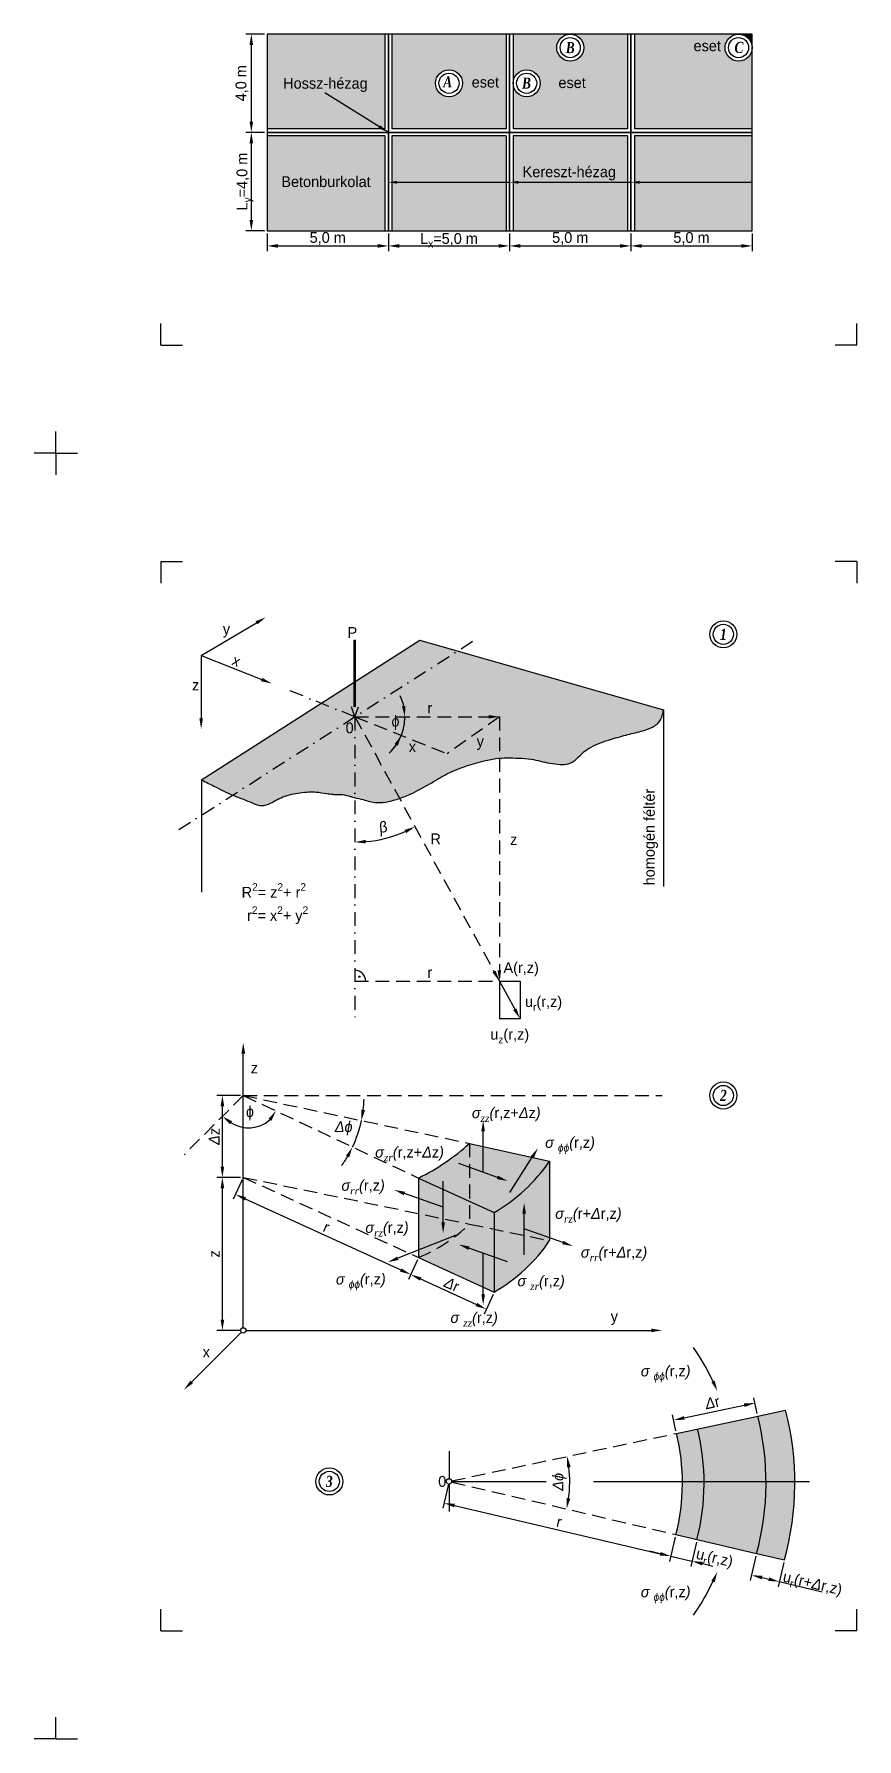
# Model space of a CAD drawing. Header units: millimetres. Extents: x 9 to 961, y -258 to 565.
# Drawn here: x 325.5 to 515.5, y -229.5 to 164.3 of the extents above; entities that cross this region are included whole.
import ezdxf

# ---------------------------------------------------------------- set-up
doc = ezdxf.new("R2010")
doc.units = ezdxf.units.MM
doc.linetypes.add('PONTVONAL', pattern=[25.4, 12.7, -6.35, 0, -6.35])
doc.linetypes.add('SZAGGATOTT', pattern=[19.049999999999997, 12.7, -6.35])
doc.layers.get('0').update_dxf_attribs({"plot": 0})
for name, color, linetype in [('Szurke_sraff', 254, 'Continuous'), ('Tengely', 1, 'PONTVONAL'), ('Text', 2, 'Continuous'), ('Vonal_025', 4, 'Continuous'), ('Vonal_035', 2, 'Continuous'), ('Vonal_050', 3, 'Continuous'), ('Vonal_070', 6, 'Continuous'), ('Vonal_sz_025', 4, 'SZAGGATOTT'), ('Vonal_sz_035', 2, 'SZAGGATOTT'), ('Vonal_sz_050', 3, 'SZAGGATOTT')]:
    doc.layers.add(name, color=color, linetype=linetype)
doc.styles.get("Standard").update_dxf_attribs({"font": 'verdana.ttf', "width": 0.8, "height": 2.5})
doc.styles.add('TextCS', font='SCHLBKI.TTF', dxfattribs={"height": 2.5})
doc.dimstyles.new('Saját', dxfattribs={"dimtxt": 2.5, "dimasz": 2.5, "dimexe": 1.25, "dimexo": 0.625, "dimtad": 1, "dimtxsty": 'TextCS', "dimcen": 2.5, "dimclrd": 256, "dimadec": 0, "dimazin": 0, "dimtfac": 1, "dimtmove": 0, "dimatfit": 3, "dimfxl": 1, "dimlwd": -1, "dimarcsym": 0})

msp = doc.modelspace()

# ---------------------------------------------------------------- hatches: boundary and pattern name
at = {"layer": 'Szurke_sraff'}
h = msp.add_hatch(color=256, dxfattribs=at)
h.paths.add_polyline_path([(491.3412911838617, 161.1718616120499, -1), (485.0854279850953, 161.1718616120499, -0.414213562373103), (488.2133595844786, 164.299793211433), (464.1412911838621, 164.299793211433), (464.1412911838619, 142.382168668223), (491.3412911838616, 142.382168668223)])
h.paths.add_polyline_path([(462.5412911838617, 164.299793211433), (449.3412911838619, 164.299793211433, -0.414213562373103), (452.4692227832451, 161.1718616120499, -1), (446.2133595844787, 161.1718616120499, -0.414213562373103), (449.3412911838619, 164.299793211433), (436.1412911838618, 164.299793211433), (436.1412911838615, 152.9409809398281, -1), (442.3971543826277, 152.940980939828, -1), (436.1412911838615, 152.9409809398281), (436.1412911838615, 142.3821686682231), (462.5412911838615, 142.382168668223)])
h.paths.add_polyline_path([(434.5412911838617, 164.299793211433), (408.1412911838618, 164.299793211433), (408.1412911838617, 142.382168668223), (434.5412911838615, 142.382168668223)])
h.paths.add_polyline_path([(418.2133595844787, 152.940980939828, -1), (424.4692227832448, 152.940980939828, -1)], flags=16)
h.paths.add_polyline_path([(406.541291183862, 164.299793211433), (379.3412911838616, 164.299793211433), (379.3412911838619, 142.382168668223), (406.5412911838616, 142.3821686682229)])
h.paths.add_polyline_path([(406.5412911838617, 140.7821686682229), (379.3412911838617, 140.782168668223), (379.3412911838615, 118.8645441250129), (406.5412911838617, 118.864544125013)])
h.paths.add_polyline_path([(434.5412911838617, 140.782168668223), (408.1412911838617, 140.7821686682229), (408.1412911838617, 118.864544125013), (434.5412911838617, 118.864544125013)])
h.paths.add_polyline_path([(462.5412911838617, 140.782168668223), (436.1412911838618, 140.7821686682231), (436.1412911838615, 118.8645441250129), (462.5412911838617, 118.864544125013)])
h.paths.add_polyline_path([(491.3412911838617, 140.7821686682231), (464.1412911838615, 140.7821686682231), (464.1412911838615, 118.8645441250129), (491.3412911838617, 118.864544125013)])
for color, points in [(256, [(491.3412911838619, 164.299793211433), (488.2133595844786, 164.299793211433, -0.4142135623730988), (491.3412911838617, 161.1718616120499)]), (254, [(414.2904048989781, -99.96084953998839), (431.7639926170921, -107.9531400168441), (431.7639926170921, -126.3040493754448), (414.2904048989781, -118.3117588985891)])]:
    msp.add_hatch(color=color, dxfattribs=at).paths.add_polyline_path(points)
h = msp.add_hatch(color=256, dxfattribs=at)
edge = h.paths.add_edge_path()
edge.add_line((414.5791129726609, 24.29855252953303), (470.899206700623, 8.219111058431643))
edge.add_spline(control_points=[(470.899206700623, 8.219111058431645), (470.722227892977, 7.292357065854905), (470.4829172378178, 6.039200780731276), (469.3330805880656, 4.789628963474751), (468.0195561024623, 3.95238266702053), (465.7177361995001, 3.209978401409458), (462.5149042743221, 2.490431881272642), (459.2638167262788, 1.529695777594064), (456.37690067632, 0.6797921088617116), (454.2717997332023, -0.3014812371278346), (452.5220353818412, -1.402436578601854), (451.3359096956436, -2.617012057308166), (450.1018683334115, -3.829865552256809), (448.6101424392235, -4.467267234232548), (446.6705610328627, -4.409549546293793), (443.9616379253619, -4.087847776697295), (440.8245851198634, -3.177992079099045), (437.4960963660853, -2.936669881890456), (435.0506637515155, -2.890475923449378), (433.5645753355396, -2.941621508989144), (432.9770989165983, -2.988456002459764)], knot_values=[50.62927759685459, 50.62927759685459, 50.62927759685459, 50.62927759685459, 52.53334699199998, 53.20395928039791, 54.10285900397982, 55.75190796267596, 58.20350850000136, 60.95081333666613, 62.81198591595104, 64.46298121138038, 65.7767824299593, 67.09032987756027, 67.98690338561623, 69.37597387456157, 70.3044685648918, 72.00070528399684, 75.05770399645283, 77.06762940349843, 78.93004614323948, 80.15756117067369, 80.15756117067369, 80.15756117067369, 80.15756117067369], degree=3, periodic=0)
edge.add_spline(control_points=[(432.9770989165983, -2.988456002459764), (432.6905354961686, -3.011301264346564), (431.3910976420613, -3.143821837760189), (428.6635331956628, -3.777343424677795), (424.7371170354899, -4.884828586671734), (420.6145320281292, -6.62073570421369), (416.6460221858292, -9.094131629836578), (413.1645656724805, -11.0353205233519), (410.7499586894513, -11.98530050353585), (409.9152745723458, -12.26644434018466)], knot_values=[33.2443075147309, 33.2443075147309, 33.2443075147309, 33.2443075147309, 33.84307351375483, 35.96597918558886, 39.05933358492892, 42.34339325912513, 45.23640364052825, 48.7945963740045, 50.62927759685461, 50.62927759685461, 50.62927759685461, 50.62927759685461], degree=3, periodic=0)
edge.add_spline(control_points=[(409.9152745723458, -12.26644434018466), (409.8018599263566, -12.30464541296429), (408.736669139593, -12.65538456893524), (406.8735595101452, -13.13806705564984), (404.5126721029718, -13.34140999225848), (402.6707412049736, -12.88003957202958), (401.1419419074047, -12.45374109139134), (400.10410738213, -12.20915739413161), (399.6121314187018, -12.08705466966837)], knot_values=[25.92214683287666, 25.92214683287666, 25.92214683287666, 25.92214683287666, 26.1714384117245, 28.25846507670111, 29.9311687520018, 31.02680610945556, 32.18826436861828, 33.24430751473089, 33.24430751473089, 33.24430751473089, 33.24430751473089], degree=3, periodic=0)
edge.add_spline(control_points=[(399.6121314187018, -12.08705466966837), (399.3855598427844, -12.03082223401709), (398.9017102890299, -11.90792746586396), (397.8079610617787, -11.59974339457412), (396.6985741132682, -11.26442046893272), (395.4584059217228, -11.41601943848406), (394.4007488325012, -11.29749990951416), (392.7648592685371, -11.08610226714383), (390.9533862498963, -10.77124233880449), (388.8601425128711, -10.72273987922027), (386.9850141346241, -10.96365280809908), (384.9399461374935, -11.24394009675235), (383.0793773952026, -11.84410272652502), (381.3024235484584, -12.68734862004773), (379.9491668790033, -13.55907724349948), (378.5560820812777, -13.95964548897384), (377.0458884906199, -13.84963812343449), (374.7231535931196, -12.74359323411858), (372.7059780317112, -12.06806606303588), (371.3810042471882, -11.51328015830278)], knot_values=[5.537056688088828, 5.537056688088828, 5.537056688088828, 5.537056688088828, 6.023400285414716, 6.577870910876872, 7.912942574594972, 8.370584602046144, 9.162422985988325, 10.11832338915535, 11.81242492956205, 12.9849071136007, 14.46399096413556, 15.74583007510083, 17.27978076470843, 18.51174470951773, 19.83909980976857, 20.61340672707623, 21.48775934909732, 22.92374519236937, 25.92214683287666, 25.92214683287666, 25.92214683287666, 25.92214683287666], degree=3, periodic=0)
edge.add_spline(control_points=[(371.3810042471882, -11.51328015830278), (371.3554527622405, -11.50258137779889), (370.0099125136681, -10.93694357890603), (367.6403397192311, -9.717377338571378), (365.2907078024914, -8.538517547416134), (364.222768792232, -8.002710066409577)], knot_values=[0, 0, 0, 0, 0.0578227398003488, 3.046671858862377, 5.53705668808883, 5.53705668808883, 5.53705668808883, 5.53705668808883], degree=3, periodic=0)
edge.add_line((364.222768792232, -8.002710066409577), (414.5791129726609, 24.29855252953303))
h = msp.add_hatch(color=253, dxfattribs=at)
edge = h.paths.add_edge_path()
edge.add_line((426.0858232291134, -91.96615060049842), (444.585511968523, -96.07189149276316))
edge.add_arc((411.7396438077766, -73.48535766101935), 39.86229503886644, 300.1548071522791, 325.48555548531294, ccw=False)
edge.add_line((431.7639926170921, -107.9531400168441), (414.2904048989781, -99.96084953998839))
edge.add_arc((390.8607922087898, -52.693824450997), 52.75526904087944, 296.366980783664, 311.8902898762283)
h = msp.add_hatch(color=252, dxfattribs=at)
edge = h.paths.add_edge_path()
edge.add_arc((411.7396438077766, -73.48535766101935), 39.86229503886644, 300.1548071522791, 325.4855554853129)
edge.add_line((444.585511968523, -96.07189149276316), (444.585511968523, -114.4228008513638))
edge.add_arc((412.452968130838, -92.60604315833477), 38.83904336768723, 299.81535442271087, 325.82500821488725, ccw=False)
edge.add_line((431.7639926170921, -126.3040493754448), (431.7639926170921, -107.9531400168441))
h = msp.add_hatch(color=256, dxfattribs=at)
h.paths.add_polyline_path([(480.2484172551574, -170.0477702419457), (475.2483043181937, -170.0477702419457, -0.06477918861652457), (473.7382635032663, -182.3316693765196), (478.6072387017819, -183.4733460660528, 0.0641052123819156)])
h.paths.add_polyline_path([(494.5610055967395, -170.0477702419457), (480.2484172551575, -170.0477702419457, -0.06410521238191563), (478.6072387017819, -183.4733460660528), (492.3671659076859, -186.6997720592358, 0.0681115702670847)])
h.paths.add_polyline_path([(492.62221287953, -154.9804903524807), (478.7592956265532, -157.9111925743761, -0.05790997790715804), (480.2484172551575, -170.0477702419457), (494.5610055967394, -170.0477702419457, 0.0615532208774181)])
h.paths.add_polyline_path([(478.7592956265532, -157.9111925743761), (473.8650740227885, -158.9458597996689, -0.05851280073664201), (475.2483043181937, -170.0477702419457), (480.2484172551575, -170.0477702419457, 0.05790997790715804)])
h = msp.add_hatch(color=253, dxfattribs=at)
h.paths.add_polyline_path([(501.2022172599526, -170.0477702419457), (494.5610055967394, -170.0477702419457, -0.06811157026708467), (492.3671659076859, -186.6997720592358), (498.7803812337606, -188.2035419788215, 0.06873560868439116)])
h.paths.add_polyline_path([(499.0752068895142, -153.6162894748568), (492.62221287953, -154.9804903524807, -0.06155322087741808), (494.5610055967394, -170.0477702419457), (501.2022172599526, -170.0477702419457, 0.06212239886109926)])
h = msp.add_hatch(color=253, dxfattribs=at)
h.paths.add_polyline_path([(480.2484172551576, -170.0477702419457), (475.2483043181937, -170.0477702419457, -0.06477918861652457), (473.7382635032663, -182.3316693765196), (478.6072387017819, -183.4733460660528, 0.06410521238191566)])
h.paths.add_polyline_path([(478.7592956265533, -157.9111925743761), (473.8650740227885, -158.9458597996689, -0.05851280073664201), (475.2483043181937, -170.0477702419457), (480.2484172551575, -170.0477702419457, 0.057909977907158)])
at = {"layer": 'Vonal_035'}
msp.add_hatch(color=256, dxfattribs=at).paths.add_polyline_path([(400.7538324480843, -53.44829609294038, 1), (400.4968138879599, -53.44829609294038, 1)])
at = {"layer": 'Vonal_050'}
msp.add_hatch(color=256, dxfattribs=at).paths.add_polyline_path([(399.6121314187018, 6.59568043024059), (400.428379316707, 8.907107320531976), (399.7721314187016, 8.907107320531976), (399.7721314187016, 24.28908236532074), (399.4521314187017, 24.28908236532074), (399.4521314187017, 8.907107320531976), (398.7958835206965, 8.907107320531976)])

# ---------------------------------------------------------------- linework, layer by layer
for p, q in [((354.792829802363, 92.46617620105667), (354.792829802363, 97.46617620105667)), ((515.5344053107895, 92.4661762010569), (515.5344053107895, 97.4661762010569)), ((354.792829802363, 92.46617620105667), (359.792829802363, 92.46617620105667)), ((515.5344053107895, 92.4661762010569), (510.5344053107895, 92.4661762010569)), ((330.5344053107901, 67.46617620105644), (330.5344053107901, 72.46617620105644)), ((330.5344053107901, 67.4661762010569), (330.5344053107901, 72.4661762010569)), ((330.5344053107901, 67.46617620105644), (325.5344053107901, 67.46617620105644)), ((330.5344053107901, 67.4661762010569), (325.5344053107901, 67.4661762010569)), ((330.5344053107901, 67.4661762010569), (335.5344053107901, 67.4661762010569)), ((330.5344053107901, 67.4661762010569), (330.5344053107901, 62.4661762010569)), ((330.5344053107901, 67.4661762010569), (335.5344053107901, 67.4661762010569)), ((330.5344053107901, 67.4661762010569), (330.5344053107901, 62.4661762010569)), ((330.5344053107901, 67.46617620105644), (335.5344053107901, 67.46617620105644)), ((330.5344053107901, 67.46617620105644), (330.5344053107901, 62.46617620105644)), ((354.7928298023636, 42.46617620105644), (359.7928298023636, 42.46617620105644)), ((354.7928298023636, 42.46617620105644), (354.7928298023636, 37.46617620105644)), ((515.5344053107901, 42.46617620105667), (510.5344053107902, 42.46617620105661)), ((515.5344053107901, 42.46617620105667), (515.5344053107901, 37.46617620105667)), ((354.792829802363, -204.5338237989433), (354.792829802363, -199.5338237989433)), ((515.5344053107895, -204.5338237989431), (515.5344053107895, -199.5338237989431)), ((354.792829802363, -204.5338237989433), (359.792829802363, -204.5338237989433)), ((515.5344053107895, -204.5338237989431), (510.5344053107895, -204.5338237989431)), ((330.5344053107901, -229.5338237989431), (330.5344053107901, -224.5338237989431)), ((330.5344053107901, -229.5338237989426), (330.5344053107901, -224.5338237989426)), ((330.5344053107901, -229.5338237989431), (330.5344053107901, -224.5338237989431)), ((330.5344053107901, -229.5338237989431), (325.5344053107901, -229.5338237989431)), ((330.5344053107901, -229.5338237989426), (335.5344053107901, -229.5338237989426)), ((330.5344053107901, -229.5338237989431), (335.5344053107901, -229.5338237989431))]:
    msp.add_line(p, q)
at = {"layer": 'Tengely', "ltscale": 0.25}
for p, q in [((358.9768214859168, -19.46998891428933), (427.2444398884264, 24.32052655518152)), ((399.6121314187018, 6.59568043024059), (383.3209448260232, 13.12305201694142)), ((399.6121314187018, 6.59568043024059), (399.6121314187018, -62.88099740801499))]:
    msp.add_line(p, q, dxfattribs=at)
at = {"layer": 'Vonal_025'}
for p, q in [((378.7162911838618, 164.299793211433), (374.4462456006073, 164.299793211433)), ((375.6962456006073, 161.799793211433), (375.6962456006073, 144.0821686682229)), ((407.3412911838617, 141.5821686682229), (407.3412911838617, 164.299793211433)), ((407.3412911838618, 163.982168668223), (407.3412911838618, 141.582168668223)), ((435.3412911838617, 141.582168668223), (435.3412911838617, 164.299793211433)), ((435.3412911838617, 164.299793211433), (435.3412911838617, 141.582168668223)), ((463.3412911838617, 141.582168668223), (463.3412911838617, 164.299793211433)), ((463.3412911838617, 164.299793211433), (463.3412911838617, 141.582168668223)), ((378.7162911838616, 141.5821686682229), (374.4462456006071, 141.5821686682229)), ((378.7162911838618, 141.5821686682229), (374.4462456006073, 141.5821686682229)), ((375.6962456006071, 139.0821686682229), (375.6962456006071, 121.3645441250129)), ((379.3412911838617, 141.5821686682229), (407.3412911838617, 141.5821686682229)), ((407.3412911838616, 141.5821686682229), (379.3412911838617, 141.5821686682229)), ((407.3412911838618, 141.582168668223), (435.3412911838617, 141.582168668223)), ((407.3412911838616, 118.8645441250129), (407.3412911838616, 141.5821686682229)), ((435.3412911838617, 141.582168668223), (407.3412911838618, 141.582168668223)), ((407.3412911838617, 141.264544125013), (407.3412911838617, 118.864544125013)), ((435.3412911838617, 141.582168668223), (463.3412911838617, 141.582168668223)), ((435.3412911838617, 118.864544125013), (435.3412911838617, 141.582168668223)), ((463.3412911838617, 141.582168668223), (435.3412911838617, 141.582168668223)), ((435.3412911838617, 141.264544125013), (435.3412911838617, 118.864544125013)), ((463.3412911838617, 141.582168668223), (491.3412911838617, 141.582168668223)), ((463.3412911838617, 118.864544125013), (463.3412911838617, 141.582168668223)), ((491.3412911838617, 141.582168668223), (463.3412911838617, 141.582168668223)), ((463.3412911838617, 141.264544125013), (463.3412911838617, 118.864544125013)), ((407.3412911838617, 130.564544125013), (407.3412911838617, 131.064544125013)), ((409.3412911838617, 130.064544125013), (435.3412911838617, 130.064544125013)), ((435.3412911838616, 130.564544125013), (435.3412911838616, 131.064544125013)), ((437.3412911838617, 130.064544125013), (463.3412911838617, 130.0645441250129)), ((465.3412911838617, 130.0645441250129), (491.3412911838617, 130.0645441250128)), ((378.7162911838616, 118.8645441250129), (374.4462456006071, 118.8645441250129)), ((379.3412911838616, 118.2395441250129), (379.3412911838616, 114.1170396789603)), ((407.3412911838617, 118.2395441250129), (407.3412911838617, 114.1170396789603)), ((407.3412911838617, 118.2395441250129), (407.3412911838617, 114.1170396789603)), ((435.3412911838619, 118.2395441250129), (435.3412911838619, 114.1170396789603)), ((435.3412911838619, 118.2395441250129), (435.3412911838619, 114.1170396789603)), ((463.3412911838619, 118.2395441250129), (463.3412911838619, 114.1170396789603)), ((463.3412911838619, 118.2395441250129), (463.3412911838619, 114.1170396789603)), ((491.3412911838619, 118.2395441250129), (491.3412911838619, 114.1170396789603)), ((381.8412911838616, 115.3670396789603), (404.8412911838617, 115.3670396789603)), ((409.8412911838617, 115.3670396789603), (432.8412911838619, 115.3670396789603)), ((437.8412911838619, 115.3670396789603), (460.8412911838619, 115.3670396789603)), ((465.8412911838619, 115.3670396789603), (488.8412911838619, 115.3670396789603)), ((364.1091967347569, 20.75432778301909), (376.8772343547973, 28.30033040564542)), ((364.1091967347569, 20.75432778301909), (364.1091967347569, 6.255433275919842)), ((364.1091967347569, 20.75432778301909), (378.0872549311962, 15.19985146923371)), ((432.9770989165982, -54.48608564072048), (432.9770989165982, -63.16213008954674)), ((432.9770989165982, -54.48608564072043), (437.7488424271856, -54.48608564072043)), ((437.7488424271856, -54.48608564072043), (437.7488424271854, -63.16213008954673)), ((437.7488424271854, -63.16213008954673), (432.9770989165982, -63.16213008954674)), ((373.2101329229367, -80.89294876224588), (367.7663276413436, -80.89294876224588)), ((369.0163276413436, -97.30781510818231), (369.0163276413436, -83.39294876224588)), ((373.2101329229367, -99.80781510818234), (367.7663276413436, -99.80781510818234)), ((373.2101329229367, -99.80781510818231), (367.7663276413436, -99.80781510818231)), ((369.0163276413435, -132.6644212401852), (369.0163276413436, -102.3078151081823)), ((373.575165648289, -100.3761829609962), (371.514216381293, -104.8820474442405)), ((374.3076223418438, -104.7851808372035), (410.2159514953722, -121.2093864304295)), ((414.0304376243284, -118.8801267514038), (411.9694883573324, -123.3859912346481)), ((414.0304376243284, -118.8801267514038), (411.9694883573329, -123.3859912346483)), ((414.7628943178837, -123.289124627611), (427.6895392134885, -129.2016769072848)), ((431.5040253424444, -126.8724172282587), (429.4430760754489, -131.3782817115032)), ((373.2101329229367, -135.1644212401852), (367.7663276413435, -135.1644212401852)), ((475.6665024653145, -155.380081528222), (489.5317615242266, -152.4488842347819)), ((492.4929413603114, -154.369005377752), (491.7191583847043, -150.7088282084504)), ((473.7358025035697, -158.3343748249403), (472.9620195279627, -154.6741976556387)), ((421.3504020573419, -163.1003973422587), (421.3504020573419, -169.4227702419457)), ((421.207721989023, -170.6562662551656), (419.8925903173309, -176.2649850377744)), ((421.3504020573419, -170.6727702419457), (421.3504020573419, -176.9951431416327)), ((421.9754020573419, -170.0477702419457), (443.7465176170533, -170.0477702419457)), ((454.7064933996975, -170.0477702419457), (504.5699841520996, -170.0477702419457)), ((422.6119345068482, -175.61871328461), (470.1318278470135, -186.7611718726329)), ((473.5955834349481, -182.9401653897337), (472.2804517632482, -188.5488841723465)), ((473.5955834349475, -182.9401653897395), (472.2804517632554, -188.5488841723482)), ((478.4645586334623, -184.0818420792725), (477.1494269617623, -189.6905608618853)), ((470.1318278470084, -186.7611718726288), (467.6978437941294, -186.1904515993505)), ((472.5658118998874, -187.331892145907), (477.4347870984015, -188.4735688354459)), ((492.224485839367, -187.3082680724557), (490.9093541676698, -192.9169868550859)), ((498.6377011654417, -188.8120379920414), (497.3225694937445, -194.4207567746716)), ((479.8687711512805, -189.0442891087241), (482.3027552041595, -189.6150093820024)), ((493.6286983571872, -192.2707151019215), (495.1739455775025, -192.6330444749563)), ((497.6079296303823, -193.2037647482318), (507.527360920938, -195.5296717442885))]:
    msp.add_line(p, q, dxfattribs=at)
at = {"layer": 'Vonal_025', "ltscale": 0.25}
for p, q in [((373.8351329229367, -134.5394212401852), (373.8351329229367, -71.2058634183568)), ((373.3931911846951, -135.6063629784268), (361.9222691635566, -147.0772849995653)), ((374.4601329229367, -135.1644212401852), (468.0387293376496, -135.1644212401853))]:
    msp.add_line(p, q, dxfattribs=at)
at = {"layer": 'Vonal_025'}
for centre, radius in [((449.3412911838619, 161.1718616120499), 3.127931599383104), ((449.3412911838619, 161.1718616120499), 2.327931599383104), ((488.2133595844786, 161.1718616120499), 3.127931599383104), ((488.2133595844786, 161.1718616120499), 2.327931599383104), ((421.3412911838617, 152.940980939828), 3.127931599383104), ((421.3412911838617, 152.940980939828), 2.327931599383104), ((439.2692227832446, 152.940980939828), 3.127931599383104), ((439.2692227832446, 152.940980939828), 2.327931599383104), ((484.6964438651357, 25.63729123535813), 3.127931599383104), ((484.6964438651357, 25.63729123535813), 2.327931599383104), ((484.6964438651357, -80.8929487622459), 3.127931599383104), ((484.6964438651357, -80.8929487622459), 2.327931599383104), ((373.8351329229367, -135.1644212401852), 0.625), ((393.7047952679889, -170.0477702419457), 3.127931599383104), ((393.7047952679889, -170.0477702419457), 2.327931599383104), ((421.3504020573419, -170.0477702419457), 0.625)]:
    msp.add_circle(centre, radius, dxfattribs=at)
for centre, radius, start, end in [((399.6121314187018, 6.595680430240591), 11.54295290784265, 12.4336379728185, 24.86727594563704), ((399.6121314187018, 6.595680430240591), 11.54295290784265, 338.1655598985005, 359.9999999999999), ((399.6121314187018, 6.595680430240591), 11.54295290784265, 313.1488047995859, 338.1655598985005), ((399.6121314187018, 6.595680430240591), 11.54295290784265, 313.2982839528635, 325.7319219256819), ((399.6121314187018, 6.59568043024062), 28.9596680526075, 274.9477074029963, 293.6971817941343), ((399.6121314187019, -54.48608564072043), 2.520794799967943, 0, 90.00000000000388), ((373.8351329229367, -80.89294876224587), 27.89964651363183, 353.1704676985182, 358.306282374563), ((375.062284563815, -80.9005111550427), 7.47545581947403, 237.348546921431, 311.2030604937706), ((373.8351329229367, -80.89294876224587), 27.89964651363183, 334.7639556020855, 348.0346530224734), ((373.8351329229367, -80.89294876224587), 27.89964651363183, 324.492326249996, 329.6281409260408), ((421.350402057342, -170.0477702419457), 27.87610345103342, 351.9438485815616, 6.796750905887206)]:
    msp.add_arc(centre, radius, start, end, dxfattribs=at)
for points in [[(375.2795789339406, 161.799793211433), (376.112912267274, 161.799793211433), (375.6962456006073, 164.299793211433)], [(375.2795789339406, 144.0821686682229), (376.112912267274, 144.0821686682229), (375.6962456006073, 141.5821686682229)], [(375.2795789339405, 139.0821686682229), (376.1129122672738, 139.0821686682229), (375.6962456006071, 141.5821686682229)], [(409.3412911838617, 130.3978774583463), (409.3412911838617, 129.7312107916796), (407.3412911838617, 130.064544125013)], [(437.3412911838617, 130.3978774583463), (437.3412911838617, 129.7312107916796), (435.3412911838617, 130.064544125013)], [(465.3412911838617, 130.3978774583462), (465.3412911838617, 129.7312107916795), (463.3412911838617, 130.0645441250129)], [(375.2795789339404, 121.3645441250129), (376.1129122672738, 121.3645441250129), (375.6962456006071, 118.8645441250129)], [(381.8412911838616, 115.783706345627), (381.8412911838616, 114.9503730122937), (379.3412911838616, 115.3670396789603)], [(404.8412911838617, 115.783706345627), (404.8412911838617, 114.9503730122937), (407.3412911838617, 115.3670396789603)], [(409.8412911838617, 115.783706345627), (409.8412911838617, 114.9503730122937), (407.3412911838617, 115.3670396789603)], [(432.8412911838619, 115.783706345627), (432.8412911838619, 114.9503730122937), (435.3412911838619, 115.3670396789603)], [(437.8412911838619, 115.783706345627), (437.8412911838619, 114.9503730122937), (435.3412911838619, 115.3670396789603)], [(460.8412911838619, 115.783706345627), (460.8412911838619, 114.9503730122937), (463.3412911838619, 115.3670396789603)], [(465.8412911838619, 115.783706345627), (465.8412911838619, 114.9503730122937), (463.3412911838619, 115.3670396789603)], [(488.8412911838619, 115.783706345627), (488.8412911838619, 114.9503730122937), (491.3412911838619, 115.3670396789603)], [(377.0892309947256, 27.94162643888421), (376.665237714869, 28.65903437240667), (379.0294581553645, 29.57231024521514)], [(377.9333867586884, 14.81263615884401), (378.2411231037041, 15.58706677962344), (380.4105467935345, 14.27664243418654)], [(411.2985727155641, 9.126099801279238), (410.4701400336585, 9.035857150634897), (411.1550843265443, 6.595680430240591)], [(363.6925300680902, 6.255433275919842), (364.5258634014236, 6.255433275919842), (364.1091967347569, 3.755433275919842)], [(408.7836480459403, 0.2921816981459529), (409.5190874056044, -0.0997027142786635), (410.3270209630462, 2.302557570925757)], [(411.0673295323899, -19.54822623561481), (411.4348730398822, -20.29612744202153), (413.4948049053563, -18.81954631634099)], [(402.1277862582382, -22.67235726975166), (402.0918166930907, -21.83980058409745), (399.6121314187018, -22.36398762236689)], [(374.2517995896034, -71.2058634183568), (373.41846625627, -71.2058634183568), (373.8351329229367, -68.7058634183568)], [(368.5996609746769, -83.39294876224588), (369.4329943080103, -83.39294876224588), (369.0163276413436, -80.89294876224588)], [(370.7819312455953, -87.53006507987331), (371.2762157111064, -86.85914980087088), (369.0163276413436, -85.71175404383895)], [(379.6405713228469, -86.29276561808416), (380.3326065950326, -86.75701945651231), (381.3793504742242, -84.44878672074107)], [(401.9478879881942, -84.27869061905906), (401.1257384389245, -84.14262238955578), (401.1286085250495, -86.67710515211635)], [(397.5373286631731, -94.80493802348447), (398.2744526682147, -95.19364439806027), (399.0720097894213, -92.78791919564753)], [(368.5996609746769, -97.30781510818231), (369.4329943080103, -97.30781510818231), (369.0163276413436, -99.80781510818231)], [(368.5996609746769, -102.3078151081823), (369.4329943080103, -102.3078151081823), (369.0163276413436, -99.80781510818234)], [(374.4809338582756, -104.4062689353276), (374.134310825412, -105.1640927390795), (372.0341509305883, -103.7453117386127)], [(410.389263011804, -120.8304745285536), (410.0426399789404, -121.5882983323054), (412.4894229066277, -122.2492555290203)], [(414.9362058343154, -122.9102127257351), (414.589582801452, -123.6680365294869), (412.4894229066281, -122.2492555290205)], [(427.8628507299202, -128.8227650054089), (427.5162276970568, -129.5805888091608), (429.9630106247441, -130.2415460058754)], [(368.5996609746769, -132.6644212401852), (369.4329943080102, -132.6644212401852), (369.0163276413435, -135.1644212401852)], [(468.0387293376496, -135.5810879068519), (468.0387293376496, -134.7477545735185), (470.5387293376496, -135.1644212401852)], [(361.6276413380622, -146.7826571740709), (362.216896989051, -147.3719128250597), (360.1545022105902, -148.8450519525317)], [(489.4455805114143, -152.0412275849628), (489.617942537039, -152.856540884601), (491.9777014231414, -151.9317981579078)], [(475.5803214525021, -154.9724248784029), (475.7526834781269, -155.7877381780411), (473.2205625663997, -155.8971676050961)], [(448.619487346595, -166.8165131205829), (449.4417094751522, -166.6808841570266), (448.6237115202047, -164.2820322531332)], [(422.7070545523941, -175.2130492757967), (422.5168144613023, -176.0243772934232), (420.1779504539686, -175.0479930113345)], [(449.3609230781772, -174.0312594777905), (448.541880547696, -173.8775917267574), (448.4903985598373, -176.4115531937172)], [(470.2269478925547, -186.3555078638156), (470.036707801462, -187.1668358814419), (472.5658118998874, -187.331892145907)], [(470.2269478925594, -186.3555078638196), (470.0367078014676, -187.1668358814462), (472.5658118998931, -187.3318921459084)], [(479.9638911968269, -188.6386250999109), (479.7736511057341, -189.4499531175373), (477.4347870984015, -188.4735688354459)], [(493.7238184027331, -191.8650510931082), (493.5335783116413, -192.6763791107348), (491.1947143043075, -191.699994828646)], [(495.2690656230484, -192.227380466143), (495.0788255319566, -193.0387084837696), (497.6079296303823, -193.2037647482318)]]:
    msp.add_solid(points, dxfattribs=at)
at = {"layer": 'Vonal_035'}
for p, q in [((379.3412911838618, 164.299793211433), (379.3412911838617, 141.5821686682229)), ((407.3412911838617, 164.299793211433), (379.3412911838618, 164.299793211433)), ((406.5412911838619, 164.299793211433), (406.5412911838617, 142.382168668223)), ((435.3412911838617, 164.299793211433), (407.3412911838619, 164.299793211433)), ((408.1412911838617, 164.299793211433), (408.1412911838618, 142.382168668223)), ((434.5412911838617, 164.299793211433), (434.5412911838615, 142.382168668223)), ((463.3412911838617, 164.299793211433), (435.3412911838619, 164.299793211433)), ((436.1412911838618, 164.299793211433), (436.1412911838615, 142.382168668223)), ((462.5412911838617, 164.299793211433), (462.5412911838615, 142.382168668223)), ((491.3412911838617, 164.299793211433), (463.3412911838617, 164.299793211433)), ((464.1412911838619, 164.299793211433), (464.1412911838618, 142.382168668223)), ((491.3412911838617, 141.582168668223), (491.3412911838617, 164.299793211433)), ((406.5412911838617, 142.382168668223), (379.3412911838617, 142.382168668223)), ((434.5412911838615, 142.382168668223), (408.1412911838617, 142.382168668223)), ((462.5412911838617, 142.382168668223), (436.1412911838618, 142.382168668223)), ((491.3412911838617, 142.382168668223), (464.1412911838619, 142.382168668223)), ((379.3412911838616, 141.5821686682229), (379.3412911838616, 118.8645441250129)), ((406.5412911838619, 140.7821686682229), (379.3412911838617, 140.7821686682229)), ((406.5412911838617, 140.782168668223), (406.5412911838617, 118.864544125013)), ((408.1412911838618, 140.7821686682231), (408.1412911838617, 118.864544125013)), ((434.5412911838614, 140.7821686682229), (408.1412911838618, 140.782168668223)), ((434.5412911838615, 140.7821686682229), (434.5412911838617, 118.864544125013)), ((436.1412911838618, 140.782168668223), (436.1412911838618, 118.864544125013)), ((462.5412911838617, 140.782168668223), (436.1412911838615, 140.782168668223)), ((462.5412911838617, 140.7821686682231), (462.5412911838617, 118.864544125013)), ((464.1412911838615, 140.782168668223), (464.1412911838618, 118.864544125013)), ((491.3412911838617, 140.782168668223), (464.1412911838618, 140.782168668223)), ((491.3412911838617, 118.864544125013), (491.3412911838617, 141.582168668223)), ((379.3412911838616, 118.8645441250129), (407.3412911838616, 118.8645441250129)), ((407.3412911838617, 118.864544125013), (435.3412911838617, 118.864544125013)), ((435.3412911838617, 118.864544125013), (463.3412911838617, 118.864544125013)), ((463.3412911838617, 118.864544125013), (491.3412911838617, 118.864544125013)), ((432.9770989165984, -54.48608564072043), (436.5440612418316, -60.97158168893623)), ((429.2300479862279, -98.6389548445659), (429.2300479862279, -89.16023781164832)), ((432.5188030658691, -99.80502211643213), (423.5850180611325, -96.63744227067208)), ((435.4067530104431, -103.2807658386617), (440.5429541170747, -95.17836359251879)), ((419.9918121720104, -110.1921276737636), (419.9918121720104, -100.713410640846)), ((419.9918121720104, -106.7027691573048), (411.0580271672738, -103.5351893115448)), ((438.6930634927917, -117.6911961237613), (438.6930634927917, -108.2124790908437)), ((423.0271987580343, -113.132449457717), (409.5213985802112, -118.498533838133)), ((447.6268484975283, -114.8694174530626), (438.6930634927917, -111.7018376073026)), ((434.8750779113232, -119.3283831814968), (425.9412929065866, -116.1608033357368)), ((429.2300479862279, -126.8055876405206), (429.2300479862279, -117.326870607603))]:
    msp.add_line(p, q, dxfattribs=at)
msp.add_circle((400.6253231680221, -53.44829609294038), 0.1285092800621896, dxfattribs=at)
for centre, start, end in [((432.2039351626697, -170.6198204807436), 25.33619206911084, 34.62766143127367), ((432.2039351626697, -169.4757200031478), 325.3723385687252, 334.6638079308894)]:
    msp.add_arc(centre, 55.43119695086826, start, end, dxfattribs=at)
for points in [[(430.4770989165983, 6.179013763574062), (430.4770989165983, 7.012347096907376), (432.9770989165983, 6.595680430240748)], [(431.4072263311427, -52.49633410433563), (432.1374091313463, -52.0947403758843), (432.9770989165984, -54.48608564072043)], [(432.5604322499121, -51.98608564065714), (433.3937655832456, -51.9860856406618), (432.9770989165649, -54.48608564065947)], [(436.1789698417297, -61.17237855316193), (436.9091526419332, -60.7707848247106), (437.7488424271854, -63.16213008954674)]]:
    msp.add_solid(points, dxfattribs=at)
at = {"layer": 'Vonal_050'}
for p, q in [((399.4521314187017, 8.907107320531976), (399.4521314187017, 24.28908236532074)), ((399.4521314187017, 24.28908236532074), (399.7721314187016, 24.28908236532074)), ((399.7721314187019, 8.907107320531976), (399.7721314187019, 24.28908236532074)), ((399.7721314187016, 8.907107320531976), (399.7721314187012, 24.28908236532074)), ((399.6121314187018, 6.59568043024059), (398.7958835206965, 8.907107320531976)), ((399.6121314187018, 6.59568043024059), (400.428379316707, 8.907107320531976)), ((492.62221287953, -154.9804903524807), (499.0752068895142, -153.6162894748568)), ((492.3671659076859, -186.6997720592358), (498.7803812337606, -188.2035419788215))]:
    msp.add_line(p, q, dxfattribs=at)
for centre, radius, start, end in [((434.2684751682031, -170.3587523729083), 66.93446451784483, 344.537898739323, 14.48533349635497), ((427.2854076689196, -170.3865282386884), 52.96409294429853, 345.694709255582, 13.62364885693625)]:
    msp.add_arc(centre, radius, start, end, dxfattribs=at)
msp.add_spline([(364.222768792232, -8.002710066409577), (367.4255933490948, -9.615910759077973), (371.3043938142494, -11.48107294696181), (375.3986836373133, -13.09515693473638), (377.3380798812677, -13.81252724794148), (378.5951024652902, -13.88426208668572), (379.6725492548455, -13.59731646720532), (381.3605425774447, -12.70060279263585), (382.9622938888491, -11.93799649387709), (385.0696271247227, -11.27592609238361), (386.8914228017522, -10.97891341449287), (389.0104028174196, -10.76370263375605), (390.6983961400173, -10.79957005312849), (393.1162038070875, -11.12421859174095), (394.4809670814429, -11.30356195310467), (395.6188096037476, -11.37757707141465), (396.2767090716196, -11.33942937247711), (398.1653141875314, -11.69885843896512), (398.9344084934424, -11.91332687594202), (401.0892940953073, -12.45135382778275), (402.7054602910168, -12.88177538925572), (404.2497993598394, -13.20459156036029), (406.6560878830584, -13.09698616999189), (409.5743082189101, -12.37870437141109), (412.3756698717538, -11.30264733547724), (416.9009304333943, -8.899458195752679), (420.5053375529715, -6.810615617318923), (424.8510302973921, -4.945453429435741), (429.1248959149244, -3.690056164389254), (432.1198892704512, -3.077547388668329), (434.7446107555173, -2.913473756536565), (437.4261142806969, -2.958415310387512), (440.3084689165815, -3.221020198408528), (444.6182480975573, -4.117733872978658), (447.0436740349716, -4.406715456356338), (448.3804690833308, -4.381525884564411), (450.2280871070656, -3.615135825208359), (451.1906615479769, -2.754728085312028), (452.5694887077941, -1.45987697218175), (454.1497413400601, -0.4196904878714243), (456.3046269419251, 0.5846285770664537), (458.8545856734148, 1.409604280639964), (462.6615510344342, 2.485658184321423), (466.0823937363277, 3.357946556623631), (468.3091144423266, 4.182922260197138), (469.3865612318822, 4.900292573402895), (470.0330293056151, 5.617662886607995), (470.899206700623, 8.219111058431645)], degree=3, dxfattribs=at)
for points in [[(429.6467146528945, -89.16023781164832), (428.8133813195612, -89.16023781164832), (429.2300479862279, -86.66023781164837)], [(440.8948701594383, -95.40144700794526), (440.1910380747113, -94.95528017709235), (441.8814546096336, -93.06686733833796)], [(432.3795621821979, -100.1977345906745), (432.6580439495403, -99.41230964218975), (434.8750779113232, -100.6404674184597)], [(411.1972680509451, -103.1424768373024), (410.9187862836026, -103.9279017857871), (408.7017523218198, -102.6997440095171)], [(439.1097301594583, -108.2124790908437), (438.276396826125, -108.2124790908437), (438.6930634927917, -105.7124790908438)], [(420.4084788386771, -110.1921276737636), (419.5751455053438, -110.1921276737636), (419.9918121720104, -112.6921276737636)], [(409.3675484894915, -118.1113113430522), (409.6752486709308, -118.8857563332139), (407.1980636097258, -119.4216343824508)], [(426.0805337902578, -115.7680908614945), (425.8020520229153, -116.5535158099792), (423.5850180611325, -115.3253580337092)], [(447.4876076138571, -115.262129927305), (447.7660893811995, -114.4767049788202), (449.9831233429824, -115.7048627550902)], [(429.6467146528945, -126.8055876405206), (428.8133813195612, -126.8055876405206), (429.2300479862279, -129.3055876405205)], [(481.9224613942049, -147.0681583993062), (482.6842174327654, -146.7302646554147), (483.3170206451595, -149.184479643042)], [(481.9224613942048, -193.0273820845853), (482.6842174327654, -193.3652758284768), (483.3170206451594, -190.9110608408494)]]:
    msp.add_solid(points, dxfattribs=at)
at = {"layer": 'Vonal_070'}
for p, q in [((364.222768792232, -8.002710066409577), (414.5791129726609, 24.29855252953303)), ((414.5791129726609, 24.29855252953303), (470.899206700623, 8.219111058431645)), ((470.899206700623, 8.219111058431645), (470.899206700623, -32.58136113448855)), ((364.222768792232, -8.002710066409577), (364.222768792232, -33.90964590706972)), ((426.0858232291134, -91.96615060049842), (444.585511968523, -96.07189149276316)), ((444.585511968523, -96.07189149276316), (444.585511968523, -114.4228008513638)), ((414.2904048989781, -99.96084953998839), (414.2904048989781, -118.3117588985891)), ((414.2904048989781, -99.96084953998839), (431.7639926170921, -107.9531400168441)), ((431.7639926170921, -107.9531400168441), (431.7639926170921, -126.3040493754448)), ((414.2904048989781, -118.3117588985891), (431.7639926170921, -126.3040493754448)), ((473.8650740227885, -158.9458597996689), (492.62221287953, -154.9804903524807)), ((473.7382635032664, -182.3316693765196), (492.3671659076859, -186.6997720592358))]:
    msp.add_line(p, q, dxfattribs=at)
for centre, radius, start, end in [((390.8607922087898, -52.693824450997), 52.75526904087944, 296.3669807836641, 311.8902898762284), ((411.7396438077766, -73.48535766101935), 39.86229503886644, 300.1548071522791, 325.4855554853129), ((412.452968130838, -92.60604315833477), 38.83904336768723, 299.8153544227108, 325.8250082148871), ((432.6273218275142, -170.3587523729083), 61.93446451784482, 344.7017420604931, 14.37687514902532), ((427.2854076689196, -170.3865282386884), 47.96409294429853, 345.5790868088084, 13.79954181380418)]:
    msp.add_arc(centre, radius, start, end, dxfattribs=at)
at = {"layer": 'Vonal_sz_025', "ltscale": 0.25}
for p, q in [((399.6121314187018, 6.59568043024059), (420.9404126792832, -1.949898266651171)), ((432.977098916598, 6.595680430240586), (420.9404126792832, -1.949898266651168)), ((373.8351329229367, -80.89294876224588), (360.1545022105902, -94.57357947459232)), ((373.8351329229367, -80.89294876224588), (470.5387293376499, -80.8929487622459))]:
    msp.add_line(p, q, dxfattribs=at)
at = {"layer": 'Vonal_sz_035', "ltscale": 0.25}
for p, q in [((399.6121314187018, 6.59568043024059), (432.9770989165982, -54.48608564072043)), ((399.6121314187018, 6.59568043024059), (432.9770989165983, 6.595680430240586)), ((432.9770989165983, 6.595680430240586), (432.9770989165982, -54.48608564072048)), ((399.6121314187019, -54.48608564072043), (432.9770989165984, -54.48608564072043)), ((373.8351329229367, -80.89294876224588), (414.2904048989781, -99.96084953998839)), ((373.8351329229367, -80.89294876224588), (426.0858232291134, -91.96615060049842)), ((373.8351329229367, -99.80781510818231), (414.2904048989781, -118.3117588985891)), ((373.8351329229367, -99.80781510818233), (426.0858232291134, -110.6012992449123)), ((421.9618870320705, -169.9184987227272), (473.8650740227885, -158.9458597996689)), ((421.9588980705618, -170.1904503102646), (473.7382635032664, -182.3316693765196))]:
    msp.add_line(p, q, dxfattribs=at)
at = {"layer": 'Vonal_sz_050', "ltscale": 0.25}
for p, q in [((426.0858232291134, -91.96615060049841), (426.0858232291134, -110.6012992449123)), ((426.0858232291134, -110.6012992449123), (444.585511968523, -114.4228008513638))]:
    msp.add_line(p, q, dxfattribs=at)
msp.add_arc((400.2256161380482, -83.91801067884063), 37.15842030405798, 292.2413443146359, 314.1025485206936, dxfattribs=at)

# ---------------------------------------------------------------- texts
at = {"layer": 'Text', "char_height": 2.56}
for s, insert, width, attachment_point in [('{\\fCentury Schoolbook|b1|i1|c238|p18;B}', (449.3400714230394, 162.458797976417), 3.882161328927695, 2), ('\\pi0.97667;{\\fCentury Schoolbook|b1|i1|c238|p18;C}', (486.2834576283727, 162.5006695740152), 3.93071208810275, 1), ('{\\fCentury Schoolbook|b1|i1|c238|p18;A}', (420.0007170672185, 154.5312606102105), 3.185599572917765, 1), ('\\pi0.8507;{\\fCentury Schoolbook|b1|i1|c238|p18;B}', (437.3435382639305, 154.2704604552787), 3.836639712248613, 1), ('{\\fCentury Schoolbook|b1|i1|c238|p18;1}', (484.6952241043132, 26.92422759972521), 3.882161328927695, 2), ('{\\fCentury Schoolbook|b1|i1|c238|p18;2}', (484.6952241043132, -79.60601239787881), 3.882161328927695, 2), ('{\\fCentury Schoolbook|b1|i1|c238|p18;3}', (393.7035755071664, -168.7608338775786), 3.882161328927695, 2)]:
    msp.add_mtext(s, dxfattribs=dict(at, insert=insert, width=width, attachment_point=attachment_point))
at = {"layer": 'Text', "char_height": 2.5, "style": 'TextCS'}
for s, insert, width, attachment_point in [('eset', (477.8092153826227, 162.8532993536215), 6.780952380952382, 1), ('{\\W3.9943; }Hossz-hézag', (379.3412911838618, 154.1810933637743), 27.20000000000004, 1), ('\\pi2.319;eset', (424.2660910789875, 154.4557595800693), 10.2752001048741, 1), ('eset', (446.612267031928, 154.3318100371174), 6.780952380952382, 1), ('{\\W2.37279; }Kereszt-hézag', (436.1412911838617, 133.7482906431181), 26.39999999999997, 1), ('Betonburkolat', (392.9412911838617, 131.4634688205643), 27.20000000000016, 2), ('P', (397.9056149092308, 27.31659312684151), 2.181971256179858, 1), ('r', (416.3493142394313, 9.861266830295644), 2.181971256179858, 1), ('0', (397.4732259935114, 5.279011023985461), 2.360085440481222, 1), ('R', (417.0565350248559, -20.3628775550399), 2.181971256179858, 1), ('\\A1;R{\\H0.7x;\\S2^  ;}= z{\\H0.7x;\\S2^  ;}+ r{\\H0.7x;\\S2^  ;}', (373.4563295870017, -31.85353840885091), 18.97248508805018, 1), ('\\A1;r{\\H0.7x;\\S2^  ;}= x{\\H0.7x;\\S2^  ;}+ y{\\H0.7x;\\S2^  ;}', (374.6975935280412, -37.19920812327609), 18.97248508805018, 1), ('A(r,z)', (433.9197636752184, -50.10185853011517), 2.181971256179858, 1), ('r', (416.3493142394315, -51.22049924066537), 2.181971256179858, 1), ('\\A1;u{\\H0.7x;\\S ^ r;}(r,z)', (438.8895660443401, -57.10606629385484), 10.8777515416868, 1), ('\\A1;u{\\H0.7x;\\S ^ z;}(r,z)', (430.8815185758882, -64.65828948224498), 10.8777515416868, 1), ('\\A1;{\\fSymbol|b0|i1|c2|p18;s\\fCentury Schoolbook|b0|i1|c238|p18;\\H0.7x;\\S ^ zz;\\fSymbol|b0|i1|c2|p18;\\H1.429x;(}r,z+{\\fSymbol|b0|i1|c2|p18;D}z{\\fSymbol|b0|i1|c2|p18;)}', (426.6255523495715, -82.78281363041425), 21.78315707384349, 1), ('\\A1;{\\fSymbol|b0|i1|c2|p18;s \\H0.7x;\\S ^ jj;\\H1.429x;(}r,z{\\fSymbol|b0|i1|c2|p18;)}', (443.5500506843468, -89.64706156093645), 16.0956296556305, 1), ('\\A1;{\\fSymbol|b0|i1|c2|p18;s\\fCentury Schoolbook|b0|i1|c238|p18;\\H0.7x;\\S ^ zr;\\fSymbol|b0|i1|c2|p18;\\H1.429x;(}r,z+{\\fSymbol|b0|i1|c2|p18;D}z{\\fSymbol|b0|i1|c2|p18;)}', (404.2925141713345, -91.8864739364276), 21.78315707384349, 1), ('\\A1;{\\fSymbol|b0|i1|c2|p18;s\\fCentury Schoolbook|b0|i1|c238|p18;\\H0.7x;\\S  ^ rr;\\fSymbol|b0|i1|c2|p18;\\H1.429x;(}r,z{\\fSymbol|b0|i1|c2|p18;)}', (396.4976309150502, -99.56470247712997), 14.28909356601594, 1), ('\\A1;{\\fSymbol|b0|i1|c2|p18;s\\fCentury Schoolbook|b0|i1|c238|p18;\\H0.7x;\\S ^ rz;\\fSymbol|b0|i1|c2|p18;\\H1.429x;(}r,z{\\fSymbol|b0|i1|c2|p18;)}', (402.0186092694708, -109.2750615419789), 14.05103369727181, 1), ('\\A1;{\\fSymbol|b0|i1|c2|p18;s\\fCentury Schoolbook|b0|i1|c238|p18;\\H0.7x;\\S ^ rz;\\fSymbol|b0|i1|c2|p18;\\H1.429x;(}r+{\\fSymbol|b0|i1|c2|p18;D}r,z{\\fSymbol|b0|i1|c2|p18;)}', (445.8734434811518, -106.0500623660686), 20.06563929877189, 1), ('\\A1;{\\fSymbol|b0|i1|c2|p18;s\\fCentury Schoolbook|b0|i1|c238|p18;\\H0.7x;\\S  ^ rr;\\fSymbol|b0|i1|c2|p18;\\H1.429x;(}r+{\\fSymbol|b0|i1|c2|p18;D}r,z{\\fSymbol|b0|i1|c2|p18;)}', (451.7958367157848, -115.0060486747655), 20.06563929877189, 1), ('\\A1;{\\fSymbol|b0|i1|c2|p18;s \\H0.7x;\\S ^ jj;\\H1.429x;(}r,z{\\fSymbol|b0|i1|c2|p18;)}', (395.2393532442534, -121.2078539191011), 16.0956296556305, 1), ('\\A1;{\\fSymbol|b0|i1|c2|p18;s \\fCentury Schoolbook|b0|i1|c238|p18;\\H0.7x;\\S^ zr;\\fSymbol|b0|i1|c2|p18;\\H1.429x;(}r,z{\\fSymbol|b0|i1|c2|p18;)}', (437.1436681071314, -122.4841636473519), 14.05103369727181, 1), ('\\A1;{\\fSymbol|b0|i1|c2|p18;s \\fCentury Schoolbook|b0|i1|c238|p18;\\H0.7x;\\S^ zz;\\fSymbol|b0|i1|c2|p18;\\H1.429x;(}r,z{\\fSymbol|b0|i1|c2|p18;)}', (421.669809877289, -130.9550419549005), 14.75039999870928, 1), ('\\A1;{\\fSymbol|b0|i1|c2|p18;s \\H0.7x;\\S ^ jj;\\H1.429x;(}r,z{\\fSymbol|b0|i1|c2|p18;)}', (465.6281711247116, -142.4432645612046), 16.0956296556305, 1), ('0', (418.8528863880247, -168.7918759746147), 2.360085440481222, 1), ('\\A1;{\\fSymbol|b0|i1|c2|p18;s \\H0.7x;\\S ^ jj;\\H1.429x;(}r,z{\\fSymbol|b0|i1|c2|p18;)}', (465.6281711247115, -197.6522759226868), 16.0956296556305, 7)]:
    msp.add_mtext(s, dxfattribs=dict(at, insert=insert, width=width, attachment_point=attachment_point))
at = {"layer": 'Text', "char_height": 2.5, "attachment_point": 5, "style": 'TextCS'}
for s, insert, rotation in [('4,0 m', (373.5331661304086, 152.940980939828), 90), ('\\A1;L{\\H0.7x;\\S ^ y;}=4,0 m', (373.5331661304084, 130.223356396618), 90), ('x', (372.2453840098115, 19.53229557092214), 337.6927107727466), ('{\\fSymbol|b0|i1|c2|p18;j}', (408.9982303470845, 5.196806397868557), 9.881977801042797), ('{\\fSymbol|b0|i1|c2|p18;j}', (375.4013618176686, -85.00122685314071), 9.881977801042797), ('{\\fSymbol|b0|i1|c2|p18;D}z', (367.116817837422, -90.35038193521403), 90), ('r', (393.0462588231061, -111.2821884836419), 335.4209919625712), ('z', (367.116817837422, -117.4861181741837), 90), ('{\\fSymbol|b0|i1|c2|p18;D}r', (422.010688670184, -124.5303056172732), 335.42099196257794), ('{\\fSymbol|b0|i1|c2|p18;D}r', (482.1571265365636, -151.823692132886), 11.936905999645168), ('{\\fSymbol|b0|i1|c2|p18;Dj}', (446.888508647761, -170.1400640829906), 89.37029974372439), ('r', (446.8024296183826, -179.353757516417), 346.80369348780386)]:
    msp.add_mtext(s, dxfattribs=dict(at, insert=insert, rotation=rotation))
for s, insert in [('5,0 m', (393.3412911838616, 117.0847263562903)), ('\\A1;L{\\H0.7x;\\S ^ x;}=5,0 m', (421.3412911838618, 117.0847263562903)), ('5,0 m', (449.3412911838619, 117.0847263562903)), ('5,0 m', (477.3412911838619, 117.0847263562903)), ('y', (369.9507334876069, 26.51207472276112)), ('z', (362.8406192810842, 13.92441365633886)), ('z', (376.3938418684162, -74.51683947625047)), ('{\\fSymbol|b0|i1|c2|p18;Dj}', (397.0230247271315, -88.48077380832298)), ('y', (459.5172372050326, -132.2971185858142)), ('x', (365.2977330585833, -140.14005175172))]:
    msp.add_mtext(s, dxfattribs=dict(at, insert=insert))
at = {"layer": 'Text', "char_height": 2.5, "attachment_point": 1, "style": 'TextCS'}
for s, insert, width, rotation in [('homogén féltér', (466.3568878087009, -32.34073731322297), 24.82662787858116, 90), ('\\A1;u{\\H0.7x;\\S ^ r;}(r,z)', (478.9897117818013, -184.619443251013), 10.8777515416868, 346.803693487738), ('\\A1;u{\\H0.7x;\\S ^ r;}(r+{\\fSymbol|b0|i1|c2|p18;D}r,z)', (499.0344798741679, -189.8971251274979), 21.32362413178041, 346.803693487738)]:
    msp.add_mtext(s, dxfattribs=dict(at, insert=insert, width=width, rotation=rotation))
at = {"layer": 'Vonal_025', "char_height": 2.5, "width": 2.181971256179858, "attachment_point": 1, "style": 'TextCS'}
for s, insert in [('x', (412.0523593684579, 0.9387355303932416)), ('y', (427.7323407825374, 2.18331417052681)), ('z', (435.4448802392177, -20.52449306529006))]:
    msp.add_mtext(s, dxfattribs=dict(at, insert=insert))
at = {"layer": 'Vonal_035', "insert": (406.2059541118985, -19.23064298014168), "char_height": 2.5, "attachment_point": 5, "rotation": 14.322444598565346, "style": 'TextCS'}
msp.add_mtext('{\\fSymbol|b0|i1|c2|p18;b}', dxfattribs=at)

# ---------------------------------------------------------------- leaders
at = {"layer": 'Vonal_025'}
msp.add_leader([(407.3412911838616, 141.582168668223), (392.6747378828575, 150.7075302671238)], dimstyle='Saját', override={"dimgap": 0.625, "dimtad": 0}, dxfattribs=at)

doc.saveas('drawing.dxf')
